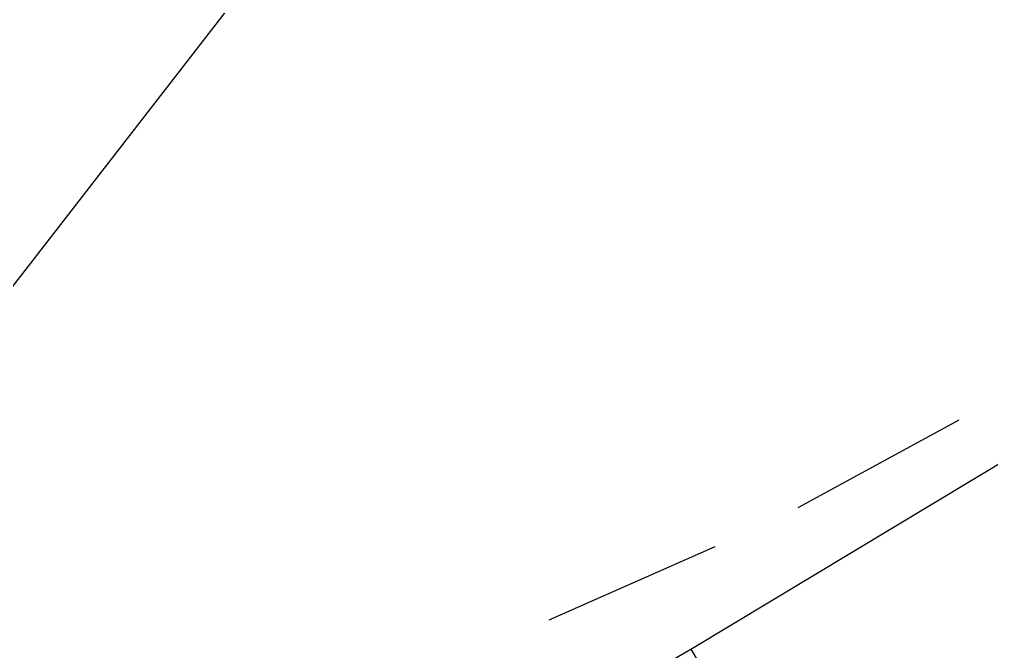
# Model space of a CAD drawing. Header units: feet. Extents: x -84 to 198, y -22 to 181.
# Drawn here: x 126.926 to 129.582, y 92.971 to 94.698 of the extents above; entities that cross this region are included whole.
import ezdxf

# ---------------------------------------------------------------- set-up
doc = ezdxf.new("R2010")
doc.units = ezdxf.units.FT
doc.layers.add('A-LINEA', color=7, linetype='CONTINUOUS')

msp = doc.modelspace()

# ---------------------------------------------------------------- linework, layer by layer
at = {"layer": 'A-LINEA'}
for p, q in [((124.6928, 91.1125), (138.3191, 108.6919)), ((124.6928, 91.1125), (138.3191, 108.6919)), ((128.76, 92.9778), (131.5067, 94.6311)), ((128.76, 92.9778), (131.5067, 94.6311)), ((129.0533, 93.3644), (129.4933, 93.6044)), ((129.0533, 93.3644), (129.4933, 93.6044)), ((128.3733, 93.0578), (128.8267, 93.2578)), ((128.3733, 93.0578), (128.8267, 93.2578))]:
    msp.add_line(p, q, dxfattribs=at)
msp.add_lwpolyline([(128.5067, 92.8311), (128.76, 92.9778), (129.0533, 92.4844), (128.8133, 92.3244), (128.5067, 92.8311)], dxfattribs=at)
msp.add_lwpolyline([(128.5067, 92.8311), (128.76, 92.9778), (129.0533, 92.4844), (128.8133, 92.3244), (128.5067, 92.8311)], dxfattribs=at)

doc.saveas('drawing.dxf')
